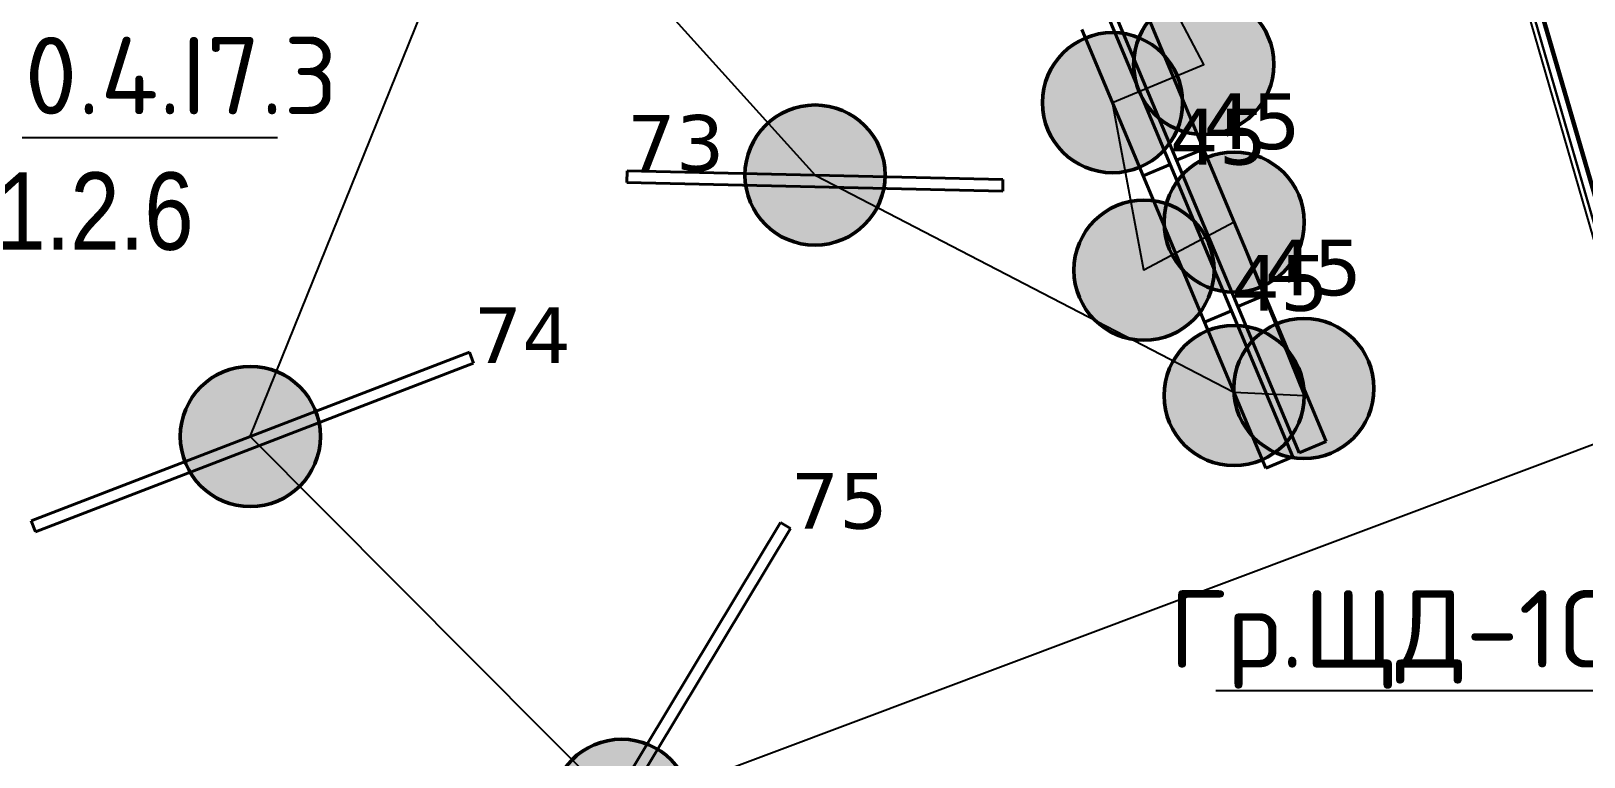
# Model space of a CAD drawing. Header units: millimetres. Extents: x -243740 to 150609, y -473655 to -165121.
# Drawn here: x 27606 to 32620, y -380475 to -378132 of the extents above; entities that cross this region are included whole.
import ezdxf
from ezdxf import colors
from ezdxf.entities.mleader import LeaderData, LeaderLine
from ezdxf.enums import TextEntityAlignment as Align
from ezdxf.math import Vec2, Vec3

# ---------------------------------------------------------------- set-up
doc = ezdxf.new("R2010")
doc.units = ezdxf.units.MM
doc.linetypes.add('Штрих', pattern=[6.35, 3.175, -3.175])
for name, color, linetype in [('_HMI', 6, 'Continuous'), ('_Гр.ЩД-1C.10.4.I6.4', 6, 'Continuous'), ('_Гр.ЩД-1C.10.4.I6.7', 6, 'Continuous'), ('_Гр.ЩД-1C.10.4.I6.8', 6, 'Continuous'), ('_Гр.ЩД-1C.10.4.I7.2', 6, 'Continuous'), ('_Гр.ЩД-1C.10.4.I7.3', 6, 'Continuous'), ('_Гр.ЩД-1C.10.4.I8.4', 6, 'Continuous'), ('_Гр.ЩД-1C.10.4.I9.1', 6, 'Continuous'), ('_Гр.ЩД-1C.10.4.I9.5', 6, 'Continuous'), ('_Гр.ЩД-1C.10.4.I9.7', 6, 'Continuous'), ('_Гр.ЩД-1C.10.4.I9.8', 6, 'Continuous'), ('Вставка', 252, 'Continuous')]:
    doc.layers.add(name, color=color, linetype=linetype)
for name, color, linetype, lineweight in [('_освещение_dali', 3, 'Continuous', 50), ('A-ANNO-DIMS', 7, 'Continuous', 9), ('DLX_LUM 12', 5, 'Continuous', 40), ('DLX_LUM 17', 5, 'Continuous', 40), ('DLX_LUM 5', 5, 'Continuous', 40), ('DLX_LUM 6', 5, 'Continuous', 40), ('АР_монолит', 252, 'Continuous', 50)]:
    doc.layers.add(name, color=color, linetype=linetype, lineweight=lineweight)
doc.styles.add('GOST 2.304', font='')
doc.styles.add('ISOCPEUR', font='isocpeur.ttf')
doc.styles.get("Standard").update_dxf_attribs({"font": 'ARIALN.TTF'})
doc.styles.add('TableTextStyle', font='')
doc.styles.get('GOST 2.304').set_extended_font_data('GOST Common')
doc.styles.get('TableTextStyle').set_extended_font_data('VERDANA.TTF')
doc.linetypes.add('Truba', pattern='A,3e-05,[4,MSH_7,S=1,R=0,X=0,Y=0],-3.022072', length=3.022102)
doc.dimstyles.new('М-200', dxfattribs={"dimtxt": 400, "dimasz": 160, "dimexe": 200, "dimexo": 400, "dimgap": 50, "dimtad": 1, "dimdec": 0, "dimzin": 0, "dimdsep": 46, "dimtxsty": 'GOST 2.304', "dimblk": 'ARCHTICK', "dimcen": 180, "dimdle": 200, "dimadec": 0, "dimazin": 0, "dimtfac": 1, "dimtdec": 0, "dimtmove": 1, "dimatfit": 0, "dimfxl": 1, "dimtolj": 1, "dimtzin": 0, "dimarcsym": 0})

# ---------------------------------------------------------------- blocks, each defined once
blk = doc.blocks.new('_ArchTick')
at = {"color": 0, "linetype": 'ByBlock', "const_width": 0.15}
blk.add_lwpolyline([(-0.5, -0.5), (0.5, 0.5)], dxfattribs=at)
blk = doc.blocks.new('*D46')
at = {"layer": 'A-ANNO-DIMS', "color": 0, "lineweight": -2, "transparency": 16777216}
blk.add_arc((-165703.8, -113309.3), 107894.2, 269.999998, 325.999999, dxfattribs=at)
at = {"layer": 'Defpoints', "color": 0, "lineweight": 30, "transparency": 16777216}
for p in [(-165703.8, -113309.3), (-165703.8, -113309.3), (-75741.3, -173989.8), (-131171, -215527.9), (-165703.8, -221903.3)]:
    blk.add_point(p, dxfattribs=at)
at = {"layer": 'A-ANNO-DIMS', "color": 0, "lineweight": -2, "transparency": 16777216, "xscale": 160, "yscale": 160, "zscale": 160}
for p, rotation in [((-76255.4, -173643), 55.99999895826774), ((-165703.8, -221203.5), 179.9999981265246)]:
    blk.add_blockref('_ArchTick', p, dxfattribs=dict(at, rotation=rotation))
at = {"layer": 'A-ANNO-DIMS', "color": 0, "transparency": 16777216, "insert": (-114299.5, -207822), "char_height": 400, "attachment_point": 5, "rotation": 28.5412, "style": 'GOST 2.304'}
blk.add_mtext('\\A1;56,0%%D', dxfattribs=at)
blk = doc.blocks.new('A$Caabd1818')
at = {"layer": 'DLX_LUM 12'}
for points in [[(23636.9, 17808.8, 0), (25051.5, 18353.9, 0)], [(25051.5, 18353.9, 0), (23636.9, 17808.8, 0)], [(25051.5, 18353.9, 0), (23636.9, 17808.8, 0)], [(23636.9, 17808.8, 0), (25051.5, 18353.9, 0)], [(25051.5, 18353.9, 0), (25051.5, 18353.9, 0)], [(25051.5, 18353.9, 0), (25065.2, 18318.4, 0)], [(25065.2, 18318.4, 0), (25051.5, 18353.9, 0)], [(25051.5, 18353.9, 0), (25051.5, 18353.9, 0)], [(25065.2, 18318.4, 0), (25051.5, 18353.9, 0)], [(25051.5, 18353.9, 0), (25065.2, 18318.4, 0)], [(25065.2, 18318.4, 0), (23650.6, 17773.3, 0)], [(23650.6, 17773.3, 0), (25065.2, 18318.4, 0)], [(23650.6, 17773.3, 0), (25065.2, 18318.4, 0)], [(25065.2, 18318.4, 0), (23650.6, 17773.3, 0)], [(25065.2, 18318.4, 0), (25065.2, 18318.4, 0)], [(25065.2, 18318.4, 0), (25065.2, 18318.4, 0)], [(23650.6, 17773.3, 0), (23636.9, 17808.8, 0)], [(23636.9, 17808.8, 0), (23636.9, 17808.8, 0)], [(23636.9, 17808.8, 0), (23650.6, 17773.3, 0)], [(23636.9, 17808.8, 0), (23636.9, 17808.8, 0)], [(23636.9, 17808.8, 0), (23650.6, 17773.3, 0)], [(23650.6, 17773.3, 0), (23636.9, 17808.8, 0)], [(23650.6, 17773.3, 0), (23650.6, 17773.3, 0)], [(23650.6, 17773.3, 0), (23650.6, 17773.3, 0)]]:
    blk.add_polyline3d(points, dxfattribs=at)
at = {"layer": 'DLX_LUM 17'}
for points in [[(24964.7, 15990.3, 0), (26056, 17803.1, 0)], [(26056, 17803.1, 0), (24964.7, 15990.3, 0)], [(26056, 17803.1, 0), (24964.7, 15990.3, 0)], [(24964.7, 15990.3, 0), (26056, 17803.1, 0)], [(26056, 17803.1, 0), (26056, 17803.1, 0)], [(26056, 17803.1, 0), (26088.6, 17783.6, 0)], [(26088.6, 17783.6, 0), (26056, 17803.1, 0)], [(26056, 17803.1, 0), (26056, 17803.1, 0)], [(26088.6, 17783.6, 0), (26056, 17803.1, 0)], [(26056, 17803.1, 0), (26088.6, 17783.6, 0)], [(26088.6, 17783.6, 0), (24997.2, 15970.7, 0)], [(24997.2, 15970.7, 0), (26088.6, 17783.6, 0)], [(24997.2, 15970.7, 0), (26088.6, 17783.6, 0)], [(26088.6, 17783.6, 0), (24997.2, 15970.7, 0)], [(26088.6, 17783.6, 0), (26088.6, 17783.6, 0)], [(26088.6, 17783.6, 0), (26088.6, 17783.6, 0)]]:
    blk.add_polyline3d(points, dxfattribs=at)
at = {"layer": 'DLX_LUM 5'}
for points in [[(27223.7, 19481.5, 0), (27421.7, 19009.3, 0)], [(27421.7, 19009.3, 0), (27223.7, 19481.5, 0)], [(27421.7, 19009.3, 0), (27223.7, 19481.5, 0)], [(27223.7, 19481.5, 0), (27421.7, 19009.3, 0)], [(27115.7, 19431.5, 0), (27313.7, 18959.3, 0)], [(27313.7, 18959.3, 0), (27115.7, 19431.5, 0)], [(27313.7, 18959.3, 0), (27115.7, 19431.5, 0)], [(27115.7, 19431.5, 0), (27313.7, 18959.3, 0)], [(27335, 18973, 0), (27137.1, 19445.1, 0)], [(27137.1, 19445.1, 0), (27335, 18973, 0)], [(27137.1, 19445.1, 0), (27335, 18973, 0)], [(27335, 18973, 0), (27137.1, 19445.1, 0)], [(27227, 18923, 0), (27029.1, 19395.2, 0)], [(27029.1, 19395.2, 0), (27227, 18923, 0)], [(27029.1, 19395.2, 0), (27227, 18923, 0)], [(27227, 18923, 0), (27029.1, 19395.2, 0)], [(27421.7, 19009.3, 0), (27335, 18973, 0)], [(27335, 18973, 0), (27421.7, 19009.3, 0)], [(27335, 18973, 0), (27421.7, 19009.3, 0)], [(27421.7, 19009.3, 0), (27335, 18973, 0)], [(27335, 18973, 0), (27421.7, 19009.3, 0)], [(27421.7, 19009.3, 0), (27335, 18973, 0)], [(27421.7, 19009.3, 0), (27335, 18973, 0)], [(27335, 18973, 0), (27421.7, 19009.3, 0)], [(27421.7, 19009.3, 0), (27421.7, 19009.3, 0)], [(27421.7, 19009.3, 0), (27421.7, 19009.3, 0)], [(27421.7, 19009.3, 0), (27421.7, 19009.3, 0)], [(27421.7, 19009.3, 0), (27619.7, 18537.2, 0)], [(27619.7, 18537.2, 0), (27421.7, 19009.3, 0)], [(27421.7, 19009.3, 0), (27421.7, 19009.3, 0)], [(27619.7, 18537.2, 0), (27421.7, 19009.3, 0)], [(27421.7, 19009.3, 0), (27619.7, 18537.2, 0)], [(27313.7, 18959.3, 0), (27227, 18923, 0)], [(27227, 18923, 0), (27313.7, 18959.3, 0)], [(27227, 18923, 0), (27313.7, 18959.3, 0)], [(27313.7, 18959.3, 0), (27227, 18923, 0)], [(27227, 18923, 0), (27313.7, 18959.3, 0)], [(27313.7, 18959.3, 0), (27227, 18923, 0)], [(27313.7, 18959.3, 0), (27227, 18923, 0)], [(27227, 18923, 0), (27313.7, 18959.3, 0)], [(27313.7, 18959.3, 0), (27313.7, 18959.3, 0)], [(27313.7, 18959.3, 0), (27313.7, 18959.3, 0)], [(27313.7, 18959.3, 0), (27313.7, 18959.3, 0)], [(27313.7, 18959.3, 0), (27511.7, 18487.2, 0)], [(27511.7, 18487.2, 0), (27313.7, 18959.3, 0)], [(27313.7, 18959.3, 0), (27313.7, 18959.3, 0)], [(27511.7, 18487.2, 0), (27313.7, 18959.3, 0)], [(27313.7, 18959.3, 0), (27511.7, 18487.2, 0)], [(27335, 18973, 0), (27335, 18973, 0)], [(27335, 18973, 0), (27335, 18973, 0)], [(27533, 18500.8, 0), (27335, 18973, 0)], [(27335, 18973, 0), (27335, 18973, 0)], [(27335, 18973, 0), (27533, 18500.8, 0)], [(27335, 18973, 0), (27335, 18973, 0)], [(27335, 18973, 0), (27533, 18500.8, 0)], [(27533, 18500.8, 0), (27335, 18973, 0)], [(27227, 18923, 0), (27227, 18923, 0)], [(27227, 18923, 0), (27227, 18923, 0)], [(27425, 18450.8, 0), (27227, 18923, 0)], [(27227, 18923, 0), (27227, 18923, 0)], [(27227, 18923, 0), (27425, 18450.8, 0)], [(27227, 18923, 0), (27227, 18923, 0)], [(27227, 18923, 0), (27425, 18450.8, 0)], [(27425, 18450.8, 0), (27227, 18923, 0)], [(27619.7, 18537.2, 0), (27533, 18500.8, 0)], [(27533, 18500.8, 0), (27619.7, 18537.2, 0)], [(27533, 18500.8, 0), (27619.7, 18537.2, 0)], [(27619.7, 18537.2, 0), (27533, 18500.8, 0)], [(27533, 18500.8, 0), (27619.7, 18537.2, 0)], [(27619.7, 18537.2, 0), (27533, 18500.8, 0)], [(27619.7, 18537.2, 0), (27533, 18500.8, 0)], [(27533, 18500.8, 0), (27619.7, 18537.2, 0)], [(27619.7, 18537.2, 0), (27619.7, 18537.2, 0)], [(27619.7, 18537.2, 0), (27619.7, 18537.2, 0)], [(27619.7, 18537.2, 0), (27619.7, 18537.2, 0)], [(27619.7, 18537.2, 0), (27817.7, 18065, 0)], [(27817.7, 18065, 0), (27619.7, 18537.2, 0)], [(27619.7, 18537.2, 0), (27619.7, 18537.2, 0)], [(27817.7, 18065, 0), (27619.7, 18537.2, 0)], [(27619.7, 18537.2, 0), (27817.7, 18065, 0)], [(27511.7, 18487.2, 0), (27425, 18450.8, 0)], [(27425, 18450.8, 0), (27511.7, 18487.2, 0)], [(27425, 18450.8, 0), (27511.7, 18487.2, 0)], [(27511.7, 18487.2, 0), (27425, 18450.8, 0)], [(27425, 18450.8, 0), (27511.7, 18487.2, 0)], [(27511.7, 18487.2, 0), (27425, 18450.8, 0)], [(27511.7, 18487.2, 0), (27425, 18450.8, 0)], [(27425, 18450.8, 0), (27511.7, 18487.2, 0)], [(27511.7, 18487.2, 0), (27511.7, 18487.2, 0)], [(27511.7, 18487.2, 0), (27511.7, 18487.2, 0)], [(27511.7, 18487.2, 0), (27511.7, 18487.2, 0)], [(27511.7, 18487.2, 0), (27709.7, 18015, 0)], [(27709.7, 18015, 0), (27511.7, 18487.2, 0)], [(27511.7, 18487.2, 0), (27511.7, 18487.2, 0)], [(27709.7, 18015, 0), (27511.7, 18487.2, 0)], [(27511.7, 18487.2, 0), (27709.7, 18015, 0)], [(27533, 18500.8, 0), (27533, 18500.8, 0)], [(27533, 18500.8, 0), (27533, 18500.8, 0)], [(27731, 18028.6, 0), (27533, 18500.8, 0)], [(27533, 18500.8, 0), (27533, 18500.8, 0)], [(27533, 18500.8, 0), (27731, 18028.6, 0)], [(27533, 18500.8, 0), (27533, 18500.8, 0)], [(27533, 18500.8, 0), (27731, 18028.6, 0)], [(27731, 18028.6, 0), (27533, 18500.8, 0)], [(27425, 18450.8, 0), (27425, 18450.8, 0)], [(27425, 18450.8, 0), (27425, 18450.8, 0)], [(27623, 17978.6, 0), (27425, 18450.8, 0)], [(27425, 18450.8, 0), (27425, 18450.8, 0)], [(27425, 18450.8, 0), (27623, 17978.6, 0)], [(27425, 18450.8, 0), (27425, 18450.8, 0)], [(27425, 18450.8, 0), (27623, 17978.6, 0)], [(27623, 17978.6, 0), (27425, 18450.8, 0)], [(27817.7, 18065, 0), (27731, 18028.6, 0)], [(27731, 18028.6, 0), (27817.7, 18065, 0)], [(27731, 18028.6, 0), (27817.7, 18065, 0)], [(27817.7, 18065, 0), (27731, 18028.6, 0)], [(27817.7, 18065, 0), (27817.7, 18065, 0)], [(27817.7, 18065, 0), (27817.7, 18065, 0)], [(27709.7, 18015, 0), (27623, 17978.6, 0)], [(27623, 17978.6, 0), (27709.7, 18015, 0)], [(27623, 17978.6, 0), (27709.7, 18015, 0)], [(27709.7, 18015, 0), (27623, 17978.6, 0)], [(27709.7, 18015, 0), (27709.7, 18015, 0)], [(27709.7, 18015, 0), (27709.7, 18015, 0)], [(27731, 18028.6, 0), (27731, 18028.6, 0)], [(27731, 18028.6, 0), (27731, 18028.6, 0)], [(27623, 17978.6, 0), (27623, 17978.6, 0)], [(27623, 17978.6, 0), (27623, 17978.6, 0)]]:
    blk.add_polyline3d(points, dxfattribs=at)
at = {"layer": 'DLX_LUM 6'}
for points in [[(25559.9, 18901.1, 0), (25560.7, 18939.1, 0)], [(25560.7, 18939.1, 0), (25559.9, 18901.1, 0)], [(25560.7, 18939.1, 0), (25559.9, 18901.1, 0)], [(25559.9, 18901.1, 0), (25560.7, 18939.1, 0)], [(25560.7, 18939.1, 0), (25560.7, 18939.1, 0)], [(25560.7, 18939.1, 0), (26774.4, 18911.5, 0)], [(26774.4, 18911.5, 0), (25560.7, 18939.1, 0)], [(25560.7, 18939.1, 0), (25560.7, 18939.1, 0)], [(26774.4, 18911.5, 0), (25560.7, 18939.1, 0)], [(25560.7, 18939.1, 0), (26774.4, 18911.5, 0)], [(26774.4, 18911.5, 0), (26773.6, 18873.5, 0)], [(26773.6, 18873.5, 0), (26774.4, 18911.5, 0)], [(26773.6, 18873.5, 0), (26774.4, 18911.5, 0)], [(26774.4, 18911.5, 0), (26773.6, 18873.5, 0)], [(26774.4, 18911.5, 0), (26774.4, 18911.5, 0)], [(26774.4, 18911.5, 0), (26774.4, 18911.5, 0)], [(26773.6, 18873.5, 0), (25559.9, 18901.1, 0)], [(25559.9, 18901.1, 0), (25559.9, 18901.1, 0)], [(25559.9, 18901.1, 0), (26773.6, 18873.5, 0)], [(25559.9, 18901.1, 0), (25559.9, 18901.1, 0)], [(25559.9, 18901.1, 0), (26773.6, 18873.5, 0)], [(26773.6, 18873.5, 0), (25559.9, 18901.1, 0)], [(26773.6, 18873.5, 0), (26773.6, 18873.5, 0)], [(26773.6, 18873.5, 0), (26773.6, 18873.5, 0)]]:
    blk.add_polyline3d(points, dxfattribs=at)
blk = doc.blocks.new('_Dot')
at = {"color": 0, "linetype": 'ByBlock', "lineweight": -2}
blk.add_line((-0.5, 0), (-1, 0), dxfattribs=at)
at = {"color": 0, "linetype": 'ByBlock', "const_width": 0.5}
blk.add_lwpolyline([(-0.25, 0, 1), (0.25, 0, 1)], format="xyb", close=True, dxfattribs=at)
blk = doc.blocks.new('A$Cab2378fa')
at = {"lineweight": 25, "true_color": 0xfff5f5}
h = blk.add_hatch(color=7, dxfattribs=at)
h.dxf.hatch_style = 1
h.paths.add_polyline_path([(0, 0), (-141.6, -170.3, 0.174923), (3, -222.4, 0.197808), (162.3, -156.8)])
h.paths.add_polyline_path([(-163.2, 157.6), (0, 0), (147.8, 177.8, 0.175398), (3, 230.2, 0.209014)])
at = {"lineweight": 25}
h = blk.add_hatch(color=0, dxfattribs=at)
h.paths.add_polyline_path([(162.3, -156.8, 0.442338), (147.8, 177.8), (0, 0)])
h.paths.add_polyline_path([(-141.6, -170.3), (0, 0), (-163.2, 157.6, 0.430096)])
blk.add_circle((3, 3.9), 226.3)
blk = doc.blocks.new('Оси200')
at = {"layer": 'A-ANNO-DIMS'}
dim = blk.add_angular_dim_2l(base=(-131171, -215527.9), line1=((-165703.8, -113309.3), (-75741.3, -173989.8)), line2=((-165703.8, -113309.3), (-165703.8, -221903.3)), text='56,0%%D', dimstyle='М-200', override={"dimadec": 2, "dimtmove": 2}, dxfattribs=at)
dim.commit()
dim.dimension.update_dxf_attribs({"geometry": '*D46', "text_midpoint": (-114299.5, -207822), "dimtype": 130})
blk = doc.blocks.new('A$C010e0e93')
at = {"layer": 'A-ANNO-DIMS'}
blk.add_blockref('Оси200', (404603.7, 213803.6), dxfattribs=at)

msp = doc.modelspace()

# ---------------------------------------------------------------- block references
at = {"layer": 'Вставка', "linetype": 'Truba', "lineweight": 30, "ltscale": 100}
msp.add_blockref('A$C010e0e93', (-234640, -397437.2), dxfattribs=at)

# ---------------------------------------------------------------- next in the draw order: linework, layer by layer
at = {"layer": '_HMI', "ltscale": 100}
for points in [[(21115.5, -318176.2), (19421.1, -316203.3), (15437.2, -319331.6), (34516.1, -385191.2), (27854.6, -386889.7), (28543.9, -389381.8)], [(28853.6, -317410.4), (23724.3, -322462.7), (19327.5, -325280.8), (17345.8, -325919.9), (34500.1, -385195.3), (27827, -386926.9), (28513, -389416.8)]]:
    msp.add_lwpolyline(points, dxfattribs=at)
at = {"layer": '_Гр.ЩД-1C.10.4.I6.7', "ltscale": 100}
msp.add_lwpolyline([(71772.6, -354189.7), (29115.1, -366547), (34517.5, -385196), (27894.1, -387013), (28543.9, -389381.8)], dxfattribs=at)
at = {"layer": '_Гр.ЩД-1C.10.4.I6.8', "ltscale": 100}
msp.add_lwpolyline([(51330.2, -359148.2), (52714.1, -363343.4), (53910.2, -365243.8), (53941.7, -366588.4), (55194.6, -368575), (53574.3, -369151.9), (53690.9, -368984.9), (53511, -367392.3), (52096.1, -367848.9), (51979.6, -368015.9), (50370.1, -366897.3), (50501.4, -366712.9), (50220.2, -365044.4), (52249.9, -364129.4), (51104.9, -360176.8), (29115.9, -366546.8), (34553, -385186.3), (27859.9, -386978.8), (28523.4, -389381.8)], dxfattribs=at)
at = {"layer": '_Гр.ЩД-1C.10.4.I7.2', "ltscale": 100}
msp.add_lwpolyline([(35681.3, -378175), (33464.8, -379161.2), (29512.6, -380644.7), (28313.9, -379440.5), (29112.9, -377461.3), (30137.3, -378596.5), (31489.6, -379297.3), (31716.7, -379308.4), (31490.4, -378748.6), (31199.3, -378903.6), (31097.7, -378362.7), (31392.3, -378239.2), (31210, -377890.6), (30899.7, -377890.5), (30688.9, -377387.8), (30980.9, -377265.3), (30436.3, -376222.3), (30221.9, -376294.7), (25655.8, -376978.1)], dxfattribs=at)
at = {"layer": '_Гр.ЩД-1C.10.4.I8.4', "ltscale": 100}
msp.add_lwpolyline([(25563.9, -354288.3), (34553, -385186.3), (27704.1, -386928), (28513, -389416.8)], dxfattribs=at)
at = {"layer": '_Гр.ЩД-1C.10.4.I9.1', "ltscale": 100}
msp.add_lwpolyline([(20770, -337739), (34553, -385186.3), (27899.1, -387031.5), (28517.8, -389435.3)], dxfattribs=at)
at = {"layer": '_Гр.ЩД-1C.10.4.I9.5', "ltscale": 100}
msp.add_lwpolyline([(18299, -329209.9), (34518.6, -385195.7), (27856.5, -386965.8), (28503.5, -389381.8)], dxfattribs=at)
at = {"layer": '_Гр.ЩД-1C.10.4.I9.7', "ltscale": 100}
msp.add_lwpolyline([(15437.2, -319331.6), (34518.6, -385195.7), (27856.5, -386965.8), (28523.4, -389381.8)], dxfattribs=at)
at = {"layer": '_Гр.ЩД-1C.10.4.I9.8', "ltscale": 100}
msp.add_lwpolyline([(16907.4, -324406.4), (34517.5, -385196), (27856.5, -387023.3), (28520.1, -389442.3)], dxfattribs=at)

# ---------------------------------------------------------------- next in the draw order: block references
at = {"layer": '_освещение_dali', "color": 5, "ltscale": 100}
for p in [(31389.3, -378243.1), (31094.8, -378366.6), (30134.3, -378600.4), (31487.4, -378752.5), (31196.3, -378907.5), (31487.4, -379312.3), (31712.6, -379289.5), (28311, -379444.4), (29509.6, -380648.6)]:
    msp.add_blockref('A$Cab2378fa', p, dxfattribs=at)
at = {"layer": 'Defpoints', "linetype": 'Truba', "ltscale": 100}
msp.add_blockref('A$Caabd1818', (3969.7, -397521.8), dxfattribs=at)

# ---------------------------------------------------------------- next in the draw order: texts
at = {"layer": '_Гр.ЩД-1C.10.4.I7.3', "ltscale": 100}
msp.add_text('1.2.6', height=250, dxfattribs=at).set_placement((27812.4, -378912.8), align=Align.BOTTOM_CENTER)
at = {"layer": '_освещение_dali', "color": 122, "true_color": 0x10d0ab, "style": 'TableTextStyle'}
for s, p in [('45', (31391.4, -378512.5)), ('45', (31283.4, -378562.5)), ('73', (29530.4, -378582.7)), ('45', (31589.4, -378984.6)), ('45', (31481.4, -379034.6)), ('74', (29034.9, -379203.3)), ('75', (30058.3, -379738.2))]:
    msp.add_text(s, height=180, dxfattribs=at).set_placement(p)

# ---------------------------------------------------------------- next in the draw order: leaders
at = {"layer": '_Гр.ЩД-1C.10.4.I6.4', "ltscale": 100}
ml = msp.add_multileader_mtext('Standard', dxfattribs=at)
ml.set_content('Гр.ЩД-1C.10.4.I6.4', color=256, style='ISOCPEUR')
ml.set_leader_properties()
ml.set_arrow_properties(name='DOT')
ml.build(insert=Vec2(0, 0))
ml.multileader.update_dxf_attribs({"has_dogleg": 0, "text_left_attachment_type": 6, "text_right_attachment_type": 6, "arrow_head_size": 100})
ctx = ml.context
ctx.base_point, ctx.char_height, ctx.arrow_head_size, ctx.landing_gap_size, ctx.plane_origin = Vec3(31080.1, -380262), 250, 100, 200, Vec3(115286.1, -251752.8)
ctx.left_attachment, ctx.right_attachment = 6, 6
notes = []
notes.append((ctx, [(1, (1, 1, 0), (34088.1, -380262), (-1, 0), 8, [(1, [(34618.2, -381636.8)], 0, [])])]))
ctx.mtext.insert, ctx.mtext.width, ctx.mtext.flow_direction = Vec3(31280.1, -379937), 2425, 5
at = {"layer": '_Гр.ЩД-1C.10.4.I7.3', "ltscale": 100}
ml = msp.add_multileader_mtext('Standard', dxfattribs=at)
ml.set_content('Гр.ЩД-1C.10.4.I7.3', color=256, style='ISOCPEUR')
ml.set_leader_properties()
ml.set_arrow_properties(name='DOT')
ml.build(insert=Vec2(0, 0))
ml.multileader.update_dxf_attribs({"has_dogleg": 0, "text_left_attachment_type": 6, "text_right_attachment_type": 6, "arrow_head_size": 100})
ctx = ml.context
ctx.base_point, ctx.char_height, ctx.arrow_head_size, ctx.landing_gap_size, ctx.plane_origin = Vec3(25752.5, -378475.4), 250, 100, 200, Vec3(111790.9, -249196.8)
ctx.left_attachment, ctx.right_attachment = 6, 6
notes.append((ctx, [(0, (1, 1, 0), (25744.5, -378475.4), (1, 0), 8, [(1, [(26574.7, -379937.8)], 0, [])])]))
ctx.mtext.insert, ctx.mtext.width, ctx.mtext.flow_direction = Vec3(25952.5, -378150.4), 2425, 5
for ctx, leaders in notes:
    for number, flags, end, landing, length, lines in leaders:
        leader = LeaderData()
        leader.index, (leader.has_last_leader_line, leader.has_dogleg_vector, leader.attachment_direction) = number, flags
        leader.last_leader_point, leader.dogleg_vector, leader.dogleg_length = Vec3(end), Vec3(landing), length
        for number, points, colour, breaks in lines:
            line = LeaderLine()
            line.index, line.vertices, line.color, line.breaks = number, Vec3.list(points), colors.encode_raw_color(colour), breaks
            leader.lines.append(line)
        ctx.leaders.append(leader)

doc.saveas('drawing.dxf')
